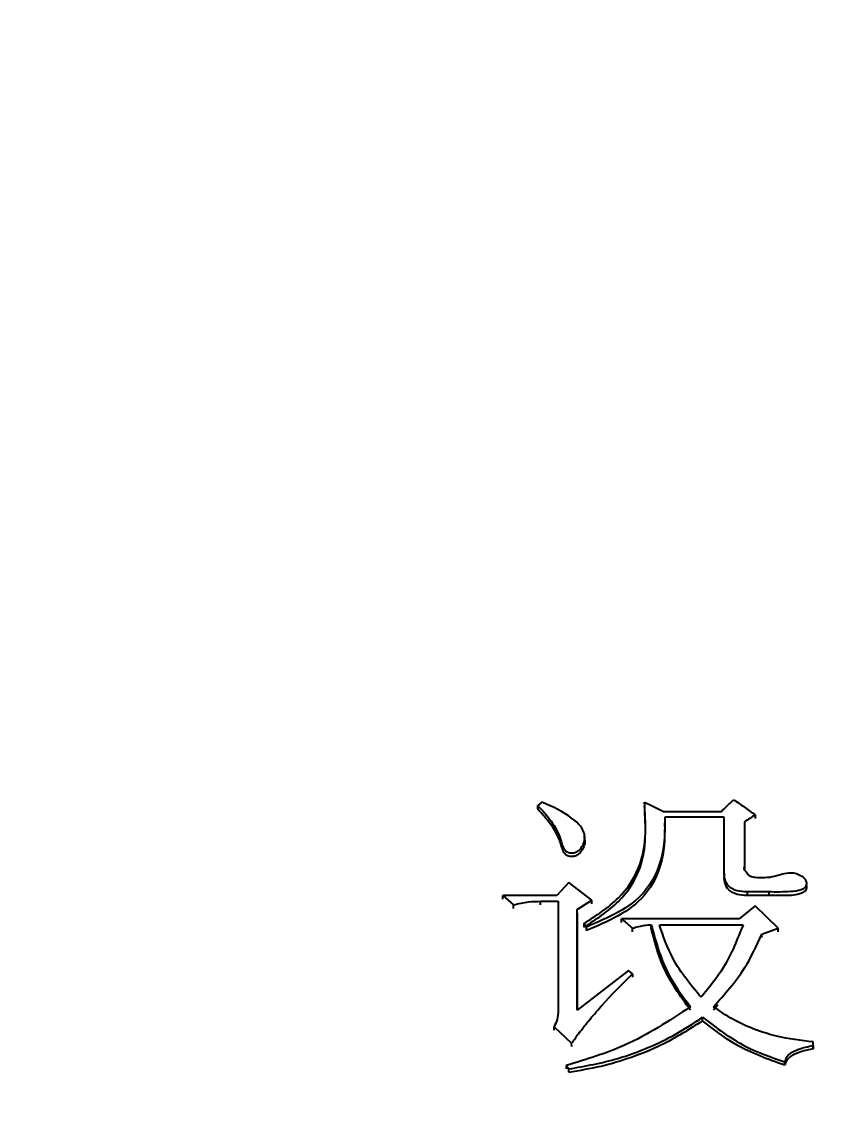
# Model space of a CAD drawing. Header units: millimetres. Extents: x 2126 to 3741, y 477 to 1658.
# Drawn here: x 2364.46 to 2370.94, y 1381.07 to 1389.83 of the extents above; entities that cross this region are included whole.
import ezdxf

# ---------------------------------------------------------------- set-up
doc = ezdxf.new("R2010")
doc.units = ezdxf.units.MM
doc.layers.add('AM_5', color=3, linetype='Continuous', lineweight=25)
doc.styles.add('SLDTEXTSTYLE1', font='txt.shx', dxfattribs={"width": 0.7, "bigfont": 'gbcbig.shx'})
doc.dimstyles.new('SLDDIMSTYLE12$0', dxfattribs={"dimtxt": 12, "dimasz": 10, "dimexe": 0, "dimexo": 0.0625, "dimgap": 0.875, "dimtad": 1, "dimdec": 1, "dimlfac": 1.8, "dimrnd": 1e-09, "dimzin": 12, "dimdsep": 46, "dimtxsty": 'SLDTEXTSTYLE1', "dimcen": 0.09, "dimdle": 8.16, "dimclrd": 3, "dimclre": 3, "dimadec": 0, "dimazin": 3, "dimtfac": 1, "dimtdec": 1, "dimtofl": 0, "dimtmove": 0, "dimatfit": 3, "dimfxl": 0, "dimfrac": 2, "dimtolj": 1, "dimlwd": 5, "dimlwe": 5, "dimarcsym": 0})

# ---------------------------------------------------------------- blocks, each defined once
blk = doc.blocks.new('*D20')
at = {"layer": 'AM_5', "color": 3, "lineweight": 5, "transparency": 16777216}
blk.add_line((2548.0333, 1555.6995), (2264.196, 1555.6995), dxfattribs=at)
at = {"layer": 'AM_5', "color": 3, "linetype": 'Continuous', "lineweight": 5, "transparency": 16777216}
for p, q in [((2264.196, 1545.6995), (2264.196, 1266.9589)), ((2595.101, 1256.9589), (2264.196, 1256.9589))]:
    blk.add_line(p, q, dxfattribs=at)
at = {"layer": 'AM_5', "color": 3, "transparency": 16777216}
for points in [[(2262.5293, 1545.6995), (2265.8627, 1545.6995), (2264.196, 1555.6995)], [(2262.5293, 1266.9589), (2265.8627, 1266.9589), (2264.196, 1256.9589)]]:
    blk.add_solid(points, dxfattribs=at)
at = {"layer": 'Defpoints', "color": 0, "transparency": 16777216}
for p in [(2548.0958, 1555.6995), (2264.196, 1256.9589), (2595.1635, 1256.9589)]:
    blk.add_point(p, dxfattribs=at)
at = {"layer": 'AM_5', "color": 0, "transparency": 16777216, "insert": (2257.321, 1403.6472), "char_height": 12, "attachment_point": 5, "rotation": 90, "style": 'SLDTEXTSTYLE1'}
blk.add_mtext('\\A1;350', dxfattribs=at)

msp = doc.modelspace()

# ---------------------------------------------------------------- linework, layer by layer
at = {"color": 7, "linetype": 'Continuous', "lineweight": 25}
for p, q in [((2368.5938, 1383.5255), (2368.5938, 1383.5553)), ((2369.5999, 1383.5086), (2370.065, 1383.5086)), ((2370.0867, 1383.4619), (2369.6107, 1383.4619)), ((2369.6107, 1383.4619), (2369.6107, 1383.4323)), ((2370.0867, 1383.013), (2370.0867, 1383.4619)), ((2370.3355, 1383.4806), (2370.3355, 1383.451)), ((2369.6114, 1383.3844), (2369.6114, 1383.4141)), ((2370.2489, 1383.4245), (2370.2489, 1383.0692)), ((2370.2489, 1383.4245), (2370.2489, 1383.395)), ((2370.2489, 1383.3947), (2370.2489, 1383.0398)), ((2368.9673, 1383.2919), (2368.9673, 1383.3215)), ((2370.0867, 1383.013), (2370.0867, 1382.9841)), ((2370.2489, 1383.0402), (2370.2489, 1383.0692)), ((2368.8427, 1382.9381), (2368.7453, 1382.8351)), ((2369.0266, 1382.7976), (2368.8427, 1382.9381)), ((2370.745, 1382.9421), (2370.745, 1382.9456)), ((2370.745, 1382.9166), (2370.745, 1382.9188)), ((2368.7453, 1382.8351), (2368.3126, 1382.835)), ((2368.3126, 1382.835), (2368.3992, 1382.7601)), ((2370.4437, 1382.8632), (2370.2706, 1382.8632)), ((2370.2706, 1382.8632), (2370.2706, 1382.8345)), ((2370.4437, 1382.8341), (2370.2706, 1382.8341)), ((2370.4437, 1382.8632), (2370.4437, 1382.8341)), ((2368.3992, 1382.7316), (2368.3992, 1382.7601)), ((2368.6155, 1382.7882), (2368.7562, 1382.7882)), ((2368.6155, 1382.7597), (2368.6155, 1382.7882)), ((2368.7562, 1382.7882), (2368.7562, 1381.9152)), ((2368.9076, 1382.7226), (2369.0266, 1382.7976)), ((2369.0266, 1382.769), (2369.0266, 1382.7976)), ((2370.3355, 1382.7507), (2370.2057, 1382.6476)), ((2370.5194, 1382.5726), (2370.3355, 1382.7507)), ((2368.9076, 1381.9152), (2368.9076, 1382.7226)), ((2368.9076, 1382.6942), (2368.9076, 1382.7226)), ((2368.9076, 1382.6937), (2368.9076, 1381.9152)), ((2368.9617, 1382.6101), (2368.9833, 1382.582)), ((2368.9617, 1382.6101), (2368.9617, 1382.5818)), ((2368.9833, 1382.5538), (2368.9833, 1382.582)), ((2370.2057, 1382.6476), (2369.2646, 1382.6476)), ((2369.2646, 1382.6193), (2369.2646, 1382.6476)), ((2369.3511, 1382.5444), (2369.3511, 1382.5726)), ((2369.5026, 1382.5725), (2369.5026, 1382.6007)), ((2369.5675, 1382.6007), (2370.2381, 1382.6007)), ((2370.3896, 1382.5257), (2370.5194, 1382.5726)), ((2370.5194, 1382.5444), (2370.5194, 1382.5726)), ((2370.3896, 1382.4976), (2370.3896, 1382.5257)), ((2369.3187, 1382.2347), (2368.9076, 1381.9152)), ((2369.3511, 1382.2066), (2369.3187, 1382.2347)), ((2369.3511, 1382.2066), (2369.3511, 1382.179)), ((2370.0362, 1381.958), (2370.0001, 1381.9156)), ((2368.7237, 1381.7835), (2368.8643, 1381.6518)), ((2368.7237, 1381.7566), (2368.7237, 1381.7835)), ((2369.9137, 1381.8318), (2369.9137, 1381.8588)), ((2368.8644, 1381.6251), (2368.8643, 1381.6518)), ((2370.8006, 1381.633), (2370.8006, 1381.6612)), ((2370.8006, 1381.6345), (2370.8006, 1381.6612)), ((2370.8006, 1381.633), (2370.8006, 1381.6063)), ((2368.8211, 1381.4729), (2368.8427, 1381.4446)), ((2368.8211, 1381.4729), (2368.8211, 1381.4465)), ((2368.8427, 1381.4183), (2368.8427, 1381.4446)), ((2370.5735, 1381.4747), (2370.5735, 1381.5012))]:
    msp.add_line(p, q, dxfattribs=at)
at = {"color": 7, "linetype": 'Continuous', "lineweight": 25, "flags": 128}
for points in [[(2368.6263, 1383.5833), (2368.6101, 1383.5693), (2368.5938, 1383.5553)], [(2368.3126, 1382.8064), (2368.3126, 1382.8133), (2368.3126, 1382.8207), (2368.3126, 1382.835)]]:
    msp.add_lwpolyline(points, dxfattribs=at)
at = {"color": 7, "linetype": 'Continuous', "lineweight": 25}
for points, knots in [([(2368.5938, 1383.5553), (2368.6309, 1383.5142), (2368.7053, 1383.4319), (2368.7746, 1383.3088), (2368.7918, 1383.2131), (2368.8267, 1383.1822), (2368.8496, 1383.175), (2368.8758, 1383.1749), (2368.9036, 1383.1831), (2368.9314, 1383.2031), (2368.9546, 1383.2355), (2368.9712, 1383.279), (2368.969, 1383.3293), (2368.9432, 1383.3856), (2368.8478, 1383.4788), (2368.7314, 1383.5375), (2368.6386, 1383.578), (2368.6263, 1383.5833)], [0, 0, 0, 0, 0.147264, 0.295549, 0.379238, 0.397703, 0.416178, 0.440331, 0.464931, 0.490583, 0.529382, 0.57023, 0.614805, 0.662848, 0.734386, 0.964893, 1, 1, 1, 1]), ([(2368.9617, 1382.6101), (2369.0597, 1382.6724), (2369.2512, 1382.7942), (2369.4736, 1383.136), (2369.458, 1383.4142), (2369.4484, 1383.5834)], [0, 0, 0, 0, 0.29142, 0.569226, 1, 1, 1, 1]), ([(2368.9617, 1382.5813), (2369.0597, 1382.6436), (2369.2512, 1382.7651), (2369.4736, 1383.1065), (2369.4579, 1383.3844), (2369.4484, 1383.5533)], [0, 0, 0, 0, 0.291558, 0.569369, 1, 1, 1, 1]), ([(2369.4484, 1383.5834), (2369.4632, 1383.5761), (2369.4928, 1383.5615), (2369.5433, 1383.5365), (2369.579, 1383.5189), (2369.5999, 1383.5086)], [0, 0, 0, 0, 0.293208, 0.586415, 1, 1, 1, 1]), ([(2370.065, 1383.5086), (2370.0769, 1383.52), (2370.0991, 1383.5413), (2370.1315, 1383.5724), (2370.1521, 1383.5922), (2370.1624, 1383.602)], [0, 0, 0, 0, 0.365746, 0.682872, 1, 1, 1, 1]), ([(2370.1624, 1383.602), (2370.1912, 1383.5818), (2370.2489, 1383.5413), (2370.3066, 1383.5009), (2370.3355, 1383.4806)], [0, 0, 0, 0, 0.4999994, 1, 1, 1, 1]), ([(2368.9666, 1383.2914), (2368.9671, 1383.2898), (2368.9732, 1383.2728), (2368.9673, 1383.2361), (2368.9484, 1383.1946), (2368.9217, 1383.1648), (2368.8929, 1383.1491), (2368.8646, 1383.1445), (2368.8399, 1383.1477), (2368.8208, 1383.1569), (2368.8018, 1383.1771), (2368.7823, 1383.2276), (2368.7585, 1383.3114), (2368.6907, 1383.4182), (2368.6286, 1383.4869), (2368.5938, 1383.5253)], [0, 0, 0, 0, 0.007427, 0.08003, 0.156119, 0.209437, 0.252123, 0.294833, 0.329859, 0.356953, 0.384034, 0.449164, 0.593735, 0.772907, 1, 1, 1, 1]), ([(2369.6107, 1383.4619), (2369.6105, 1383.3572), (2369.6101, 1383.1471), (2369.4352, 1382.7758), (2369.157, 1382.6564), (2368.9833, 1382.582)], [0, 0, 0, 0, 0.271711, 0.545564, 1, 1, 1, 1]), ([(2370.3355, 1383.4806), (2370.3211, 1383.4713), (2370.2922, 1383.4526), (2370.2634, 1383.4339), (2370.2489, 1383.4245)], [0, 0, 0, 0, 0.5, 1, 1, 1, 1]), ([(2369.6107, 1383.432), (2369.6105, 1383.3275), (2369.6101, 1383.1176), (2369.4351, 1382.7467), (2369.1569, 1382.6276), (2368.9833, 1382.5532)], [0, 0, 0, 0, 0.27158, 0.545365, 1, 1, 1, 1]), ([(2370.2706, 1382.8632), (2370.2436, 1382.8643), (2370.1905, 1382.8665), (2370.1226, 1382.9005), (2370.09, 1382.9573), (2370.0878, 1382.9945), (2370.0867, 1383.013)], [0, 0, 0, 0, 0.293529, 0.577239, 0.79045, 1, 1, 1, 1]), ([(2370.2489, 1383.0692), (2370.2477, 1383.0652), (2370.2454, 1383.0581), (2370.2441, 1383.0488), (2370.2456, 1383.0418), (2370.2527, 1383.0334), (2370.2649, 1383.0208), (2370.2764, 1383.0004), (2370.3025, 1382.9862), (2370.3739, 1382.9744), (2370.4901, 1382.9807), (2370.6077, 1383.0299), (2370.6893, 1383.0031), (2370.7232, 1382.9813), (2370.7419, 1382.9574), (2370.7476, 1382.9376), (2370.7463, 1382.9188), (2370.7392, 1382.9032), (2370.7249, 1382.8895), (2370.686, 1382.8713), (2370.589, 1382.8607), (2370.5023, 1382.8622), (2370.4437, 1382.8632)], [0, 0, 0, 0, 0.0138, 0.025127, 0.031098, 0.037099, 0.060784, 0.089374, 0.112534, 0.153888, 0.320046, 0.483741, 0.537098, 0.589789, 0.612612, 0.635583, 0.657284, 0.674402, 0.691535, 0.721107, 0.811251, 1, 1, 1, 1]), ([(2370.2706, 1382.8341), (2370.2436, 1382.8352), (2370.1905, 1382.8374), (2370.1226, 1382.8714), (2370.09, 1382.9281), (2370.0878, 1382.9653), (2370.0867, 1382.9837)], [0, 0, 0, 0, 0.293693, 0.577474, 0.790597, 1, 1, 1, 1]), ([(2370.7441, 1382.916), (2370.7451, 1382.9127), (2370.7481, 1382.9031), (2370.7456, 1382.8877), (2370.738, 1382.8726), (2370.7229, 1382.8591), (2370.6726, 1382.8373), (2370.5753, 1382.8322), (2370.4898, 1382.8334), (2370.4437, 1382.8341)], [0, 0, 0, 0, 0.031002, 0.089187, 0.134339, 0.17946, 0.263265, 0.602046, 1, 1, 1, 1]), ([(2368.3992, 1382.7601), (2368.4389, 1382.7694), (2368.5101, 1382.7861), (2368.5833, 1382.7876), (2368.6155, 1382.7882)], [0, 0, 0, 0, 0.558839, 1, 1, 1, 1]), ([(2369.2646, 1382.6476), (2369.2769, 1382.6369), (2369.2975, 1382.619), (2369.3264, 1382.594), (2369.3429, 1382.5797), (2369.3511, 1382.5726)], [0, 0, 0, 0, 0.428366, 0.714185, 1, 1, 1, 1]), ([(2369.3511, 1382.5726), (2369.3684, 1382.5772), (2369.4018, 1382.5862), (2369.4521, 1382.5978), (2369.4857, 1382.5997), (2369.5026, 1382.6007)], [0, 0, 0, 0, 0.3484066, 0.6722881, 1, 1, 1, 1]), ([(2369.5026, 1382.6007), (2369.5378, 1382.4687), (2369.6012, 1382.2311), (2369.7501, 1382.032), (2369.8163, 1381.9435)], [0, 0, 0, 0, 0.555454, 1, 1, 1, 1]), ([(2369.8163, 1381.9156), (2369.7342, 1382.0293), (2369.5886, 1382.231), (2369.5287, 1382.4684), (2369.5026, 1382.572)], [0, 0, 0, 0, 0.563754, 1, 1, 1, 1]), ([(2369.9028, 1382.0187), (2369.8197, 1382.1178), (2369.672, 1382.2936), (2369.5993, 1382.5074), (2369.5675, 1382.6007)], [0, 0, 0, 0, 0.56317, 1, 1, 1, 1]), ([(2370.2381, 1382.6007), (2370.1923, 1382.4842), (2370.1099, 1382.2744), (2369.9665, 1382.0974), (2369.9028, 1382.0187)], [0, 0, 0, 0, 0.555585, 1, 1, 1, 1]), ([(2370.0001, 1381.9435), (2370.0898, 1382.0431), (2370.249, 1382.2198), (2370.3469, 1382.4328), (2370.3896, 1382.5257)], [0, 0, 0, 0, 0.563739, 1, 1, 1, 1]), ([(2368.8643, 1381.6518), (2368.868, 1381.6568), (2368.8735, 1381.6644), (2368.8809, 1381.6745), (2368.8883, 1381.6845), (2368.8956, 1381.6946), (2368.903, 1381.7046), (2368.9086, 1381.7121), (2368.916, 1381.7221), (2368.9235, 1381.7321), (2368.931, 1381.7421), (2368.9367, 1381.7495), (2368.9481, 1381.7644), (2368.9883, 1381.8161), (2369.0443, 1381.8833), (2369.16, 1382.0148), (2369.2586, 1382.1148), (2369.3405, 1382.196), (2369.3511, 1382.2066)], [0, 0, 0, 0, 0.025377, 0.038065, 0.050754, 0.076131, 0.088819, 0.101507, 0.114196, 0.139573, 0.152261, 0.16495, 0.177638, 0.228393, 0.431466, 0.532978, 0.939243, 1, 1, 1, 1]), ([(2368.7562, 1381.9152), (2368.7549, 1381.8896), (2368.7526, 1381.8437), (2368.7326, 1381.802), (2368.7237, 1381.7835)], [0, 0, 0, 0, 0.557224, 1, 1, 1, 1]), ([(2369.8163, 1381.9435), (2369.645, 1381.8308), (2369.3363, 1381.6278), (2368.9798, 1381.5206), (2368.8211, 1381.4729)], [0, 0, 0, 0, 0.554852, 1, 1, 1, 1]), ([(2370.8006, 1381.6612), (2370.702, 1381.673), (2370.5399, 1381.6923), (2370.3248, 1381.7609), (2370.1526, 1381.8379), (2370.0507, 1381.9085), (2370.0001, 1381.9435)], [0, 0, 0, 0, 0.343988, 0.565055, 0.783969, 1, 1, 1, 1]), ([(2368.8427, 1381.4446), (2368.9743, 1381.4683), (2369.1904, 1381.5071), (2369.4756, 1381.6117), (2369.705, 1381.7202), (2369.8444, 1381.8128), (2369.9137, 1381.8588)], [0, 0, 0, 0, 0.3437, 0.56446, 0.78335, 1, 1, 1, 1]), ([(2369.9137, 1381.831), (2369.8049, 1381.7615), (2369.6248, 1381.6462), (2369.3452, 1381.5342), (2369.0985, 1381.4596), (2368.9281, 1381.4315), (2368.8427, 1381.4174)], [0, 0, 0, 0, 0.335493, 0.555469, 0.777124, 1, 1, 1, 1]), ([(2369.9137, 1381.8588), (2370.025, 1381.7739), (2370.2256, 1381.6209), (2370.4664, 1381.5381), (2370.5735, 1381.5012)], [0, 0, 0, 0, 0.554975, 1, 1, 1, 1]), ([(2370.5735, 1381.4739), (2370.438, 1381.5224), (2370.198, 1381.6084), (2369.9999, 1381.7635), (2369.9137, 1381.831)], [0, 0, 0, 0, 0.564668, 1, 1, 1, 1]), ([(2370.5735, 1381.5012), (2370.5783, 1381.5167), (2370.5882, 1381.5485), (2370.6303, 1381.5806), (2370.6999, 1381.6124), (2370.759, 1381.6245), (2370.8006, 1381.633)], [0, 0, 0, 0, 0.175771, 0.359485, 0.548639, 1, 1, 1, 1]), ([(2370.8006, 1381.6055), (2370.767, 1381.5987), (2370.7056, 1381.5863), (2370.6341, 1381.5573), (2370.5946, 1381.5236), (2370.5782, 1381.4974), (2370.5748, 1381.4806), (2370.5735, 1381.4739)], [0, 0, 0, 0, 0.36709, 0.669259, 0.811722, 0.924466, 1, 1, 1, 1]), ([(2370.8006, 1381.6055), (2370.8006, 1381.6108), (2370.8006, 1381.6202), (2370.8006, 1381.6296), (2370.8006, 1381.6337)], [0, 0, 0, 0, 0.56, 1, 1, 1, 1])]:
    msp.add_open_spline(points, degree=3, knots=knots, dxfattribs=at)

# ---------------------------------------------------------------- dimensions: what is measured, and where the dimension line sits
at = {"layer": 'AM_5'}
dim = msp.add_linear_dim(base=(2264.196, 1256.9589), p1=(2548.0958, 1555.6995), p2=(2595.1635, 1256.9589), angle=90, text='350', dimstyle='SLDDIMSTYLE12$0', override={"dimlfac": 1}, dxfattribs=at)
dim.commit()
dim.dimension.update_dxf_attribs({"geometry": '*D20', "text_midpoint": (2264.196, 1403.6472), "dimtype": 160})

doc.saveas('drawing.dxf')
